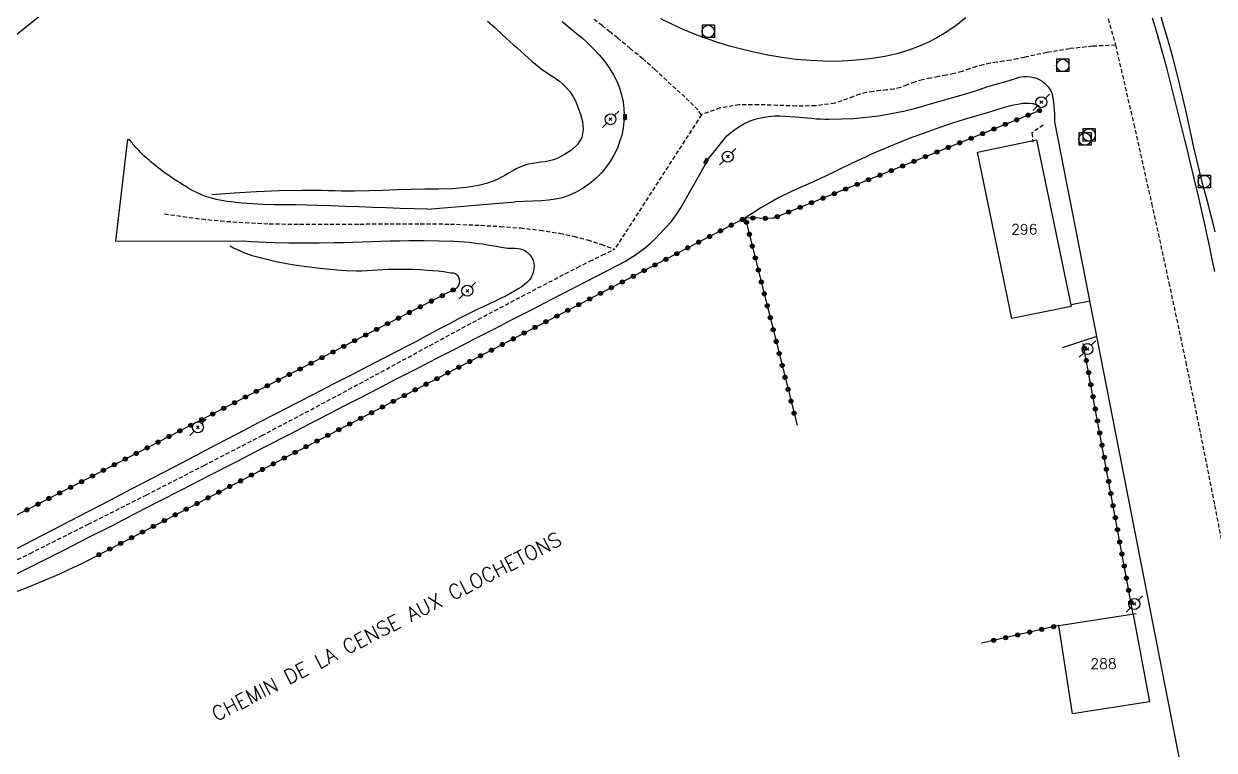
# Model space of a CAD drawing. Header units: millimetres. Extents: x 164999 to 166000, y 157004 to 158000.
# Drawn here: x 165744.5 to 165889.7, y 157436.3 to 157524.9 of the extents above; entities that cross this region are included whole.
import ezdxf
from ezdxf.enums import TextEntityAlignment as Align

# ---------------------------------------------------------------- set-up
doc = ezdxf.new("R2010")
doc.units = ezdxf.units.MM
doc.linetypes.add('DASHED', pattern=[0.75, 0.5, -0.25])
doc.layers.get('0').update_dxf_attribs({"linetype": 'CONTINUOUS'})
for name, color, linetype in [('W0001', 6, 'DASHED'), ('W0004', 5, 'CONTINUOUS'), ('W0008', 7, 'CONTINUOUS'), ('W0014', 7, 'CONTINUOUS'), ('W0017', 7, 'CONTINUOUS'), ('W0101', 7, 'CONTINUOUS'), ('W0112', 1, 'DASHED'), ('W0211', 2, 'CONTINUOUS'), ('W0322', 7, 'CONTINUOUS'), ('W0323', 7, 'CONTINUOUS'), ('W0401', 7, 'CONTINUOUS'), ('W0420', 7, 'CONTINUOUS'), ('W0473', 7, 'CONTINUOUS'), ('W0989', 7, 'CONTINUOUS'), ('W0991', 7, 'CONTINUOUS')]:
    doc.layers.add(name, color=color, linetype=linetype)
doc.styles.get("Standard").update_dxf_attribs({"font": 'romans.shx', "width": 0.85})

# ---------------------------------------------------------------- blocks, each defined once
blk = doc.blocks.new('T420')
for p, q in [((0.75, 0.75), (-0.75, 0.75)), ((-0.75, 0.75), (-0.75, -0.75)), ((0.75, 0.75), (0.75, -0.75)), ((0.75, -0.75), (-0.75, -0.75))]:
    blk.add_line(p, q)
blk.add_ellipse((0, 0), major_axis=(-0.53, 0.53), ratio=1, start_param=3.926991, end_param=10.210176)
blk = doc.blocks.new('T473')
for p, q in [((-0.166667, 0.166667), (0.166667, -0.166667)), ((-0.166667, -0.166667), (0.166667, 0.166667)), ((0.500001, 0.500001), (1.000002, 1.000002)), ((-1.000002, -1.000002), (-0.500001, -0.500001))]:
    blk.add_line(p, q)
blk.add_ellipse((0, 0), major_axis=(0.471405, 0.471405), ratio=1, start_param=5.4977871438, end_param=11.780972451)
blk = doc.blocks.new('T401')
for p, q in [((-0.3, 0.3), (0, 0.3)), ((-0.3, -0.25), (-0.3, 0.3)), ((-0.3, 0.15), (0, 0.15)), ((-0.3, 0), (0, 0)), ((0, 0.3), (0, -0.25)), ((-0.3, -0.15), (0, -0.15)), ((-0.3, -0.25), (-0.3, -0.3)), ((-0.3, -0.3), (0, -0.3)), ((0, -0.3), (0, -0.25))]:
    blk.add_line(p, q)
blk = doc.blocks.new('t323o')
at = {"color": 0, "linetype": 'Continuous'}
for radius in [0.25, 0.15]:
    blk.add_circle((0, 0), radius, dxfattribs=at)
blk = doc.blocks.new('t322o')
at = {"color": 0, "linetype": 'Continuous'}
for radius in [0.25, 0.15]:
    blk.add_circle((0, 0), radius, dxfattribs=at)

msp = doc.modelspace()

# ---------------------------------------------------------------- linework, layer by layer
at = {"layer": 'W0001'}
for points in [[(165856.49, 157580.44), (165860.16, 157572.06), (165863.65, 157563.62), (165866.98, 157555.1), (165870.13, 157546.52), (165872.19, 157540.53), (165874.14, 157534.5), (165875.96, 157528.42), (165877.65, 157522.32)], [(165827.15, 157513.83), (165826.69, 157514.41), (165826.19, 157514.97), (165825.66, 157515.49), (165825.11, 157516), (165824.56, 157516.49), (165824.01, 157516.98), (165823.46, 157517.48), (165822.92, 157517.99), (165821.48, 157519.35), (165819.99, 157520.65), (165818.46, 157521.91), (165816.94, 157523.17), (165815.99, 157523.94), (165815.02, 157524.7), (165814.05, 157525.46)], [(165877.65, 157522.32), (165874.85, 157522.18), (165872.05, 157521.89), (165869.28, 157521.43), (165866.54, 157520.83), (165865.71, 157520.64), (165864.87, 157520.49), (165864.03, 157520.37), (165863.19, 157520.24), (165862.35, 157520.11), (165861.51, 157519.93), (165860.68, 157519.71), (165859.88, 157519.42), (165858.94, 157519.1), (165857.98, 157518.85), (165857.02, 157518.65), (165856.05, 157518.48), (165855.07, 157518.31), (165854.11, 157518.1), (165853.15, 157517.82), (165852.23, 157517.46), (165851.43, 157517.16), (165850.61, 157516.97), (165849.78, 157516.85), (165848.95, 157516.77), (165848.11, 157516.68), (165847.28, 157516.55), (165846.46, 157516.35), (165845.67, 157516.04), (165843.41, 157515.24), (165841.06, 157514.91), (165838.71, 157514.88), (165836.42, 157514.97), (165834.11, 157515.06), (165831.76, 157515.02), (165829.4, 157514.66), (165827.15, 157513.83)], [(165877.65, 157522.32), (165879.89, 157512.67), (165882.06, 157503.02), (165884.17, 157493.34), (165886.22, 157483.66), (165888.01, 157474.91), (165889.75, 157466.16), (165891.42, 157457.39), (165893.04, 157448.61)], [(165827.15, 157513.83), (165816.55, 157497.42)], [(165761.66, 157501.75), (165763.93, 157501.4), (165766.2, 157501.11), (165768.48, 157500.88), (165770.76, 157500.71), (165774.44, 157500.53), (165778.13, 157500.46), (165781.81, 157500.46), (165785.49, 157500.49), (165789.17, 157500.54), (165792.85, 157500.54), (165796.53, 157500.49), (165800.21, 157500.34), (165802.63, 157500.19), (165805.06, 157500.02), (165807.48, 157499.76), (165809.88, 157499.37), (165811.58, 157499), (165813.26, 157498.55), (165814.92, 157498.02), (165816.55, 157497.42)], [(165741.71, 157458.55), (165745.26, 157460.31), (165752.35, 157463.86), (165759.42, 157467.43), (165766.48, 157471.04), (165773.52, 157474.68), (165778.16, 157477.13), (165782.79, 157479.59), (165787.4, 157482.08), (165792.01, 157484.58), (165796.62, 157487.08), (165801.24, 157489.56), (165805.88, 157492.01), (165810.53, 157494.43), (165812.03, 157495.2), (165813.53, 157495.95), (165815.04, 157496.69), (165816.55, 157497.42)]]:
    msp.add_lwpolyline(points, dxfattribs=at)
at = {"layer": 'W0004'}
msp.add_lwpolyline([(165889.83, 157499.53), (165889.57, 157500.58), (165889.3, 157501.61), (165889.02, 157502.65), (165888.74, 157503.69), (165888.46, 157504.72), (165888.19, 157505.76), (165887.93, 157506.8), (165887.57, 157508.32), (165887.23, 157509.84), (165886.89, 157511.36), (165886.56, 157512.88), (165886.23, 157514.4), (165885.88, 157515.92), (165885.52, 157517.44), (165885.14, 157518.95), (165884.63, 157520.85), (165884.11, 157522.74), (165883.57, 157524.63), (165883.01, 157526.52)], dxfattribs=at)
at = {"layer": 'W0008'}
for points in [[(165859.39, 157525.65), (165858.2, 157524.72), (165856.96, 157523.86), (165855.88, 157523.22), (165854.77, 157522.65), (165853.63, 157522.14), (165852.45, 157521.71), (165851, 157521.28), (165849.52, 157520.95), (165848.03, 157520.7), (165846.53, 157520.52), (165845.01, 157520.39), (165843.5, 157520.34), (165841.98, 157520.36), (165840.46, 157520.43), (165838.72, 157520.59), (165836.97, 157520.82), (165835.24, 157521.12), (165833.52, 157521.47), (165832.05, 157521.82), (165830.59, 157522.21), (165829.15, 157522.65), (165827.71, 157523.14), (165826.3, 157523.67), (165824.91, 157524.25), (165823.54, 157524.87), (165822.19, 157525.55)], [(165889.76, 157494.69), (165889.45, 157496.18), (165889.15, 157497.66), (165888.84, 157499.15), (165888.51, 157500.63), (165888.23, 157501.9), (165887.94, 157503.17), (165887.65, 157504.43), (165887.35, 157505.7), (165887.05, 157506.96), (165886.74, 157508.22), (165886.43, 157509.49), (165886.12, 157510.75), (165885.76, 157512.22), (165885.39, 157513.68), (165885.03, 157515.15), (165884.66, 157516.62), (165884.28, 157518.08), (165883.9, 157519.54), (165883.5, 157521), (165883.1, 157522.46), (165882.65, 157524.04), (165882.18, 157525.62)], [(165810.16, 157525.21), (165810.64, 157524.8), (165811.13, 157524.4), (165811.62, 157524), (165812.11, 157523.6), (165812.6, 157523.2), (165813.07, 157522.78), (165813.54, 157522.34), (165813.98, 157521.89), (165814.66, 157521.15), (165815.31, 157520.38), (165815.91, 157519.57), (165816.43, 157518.7), (165816.82, 157517.92), (165817.14, 157517.1), (165817.4, 157516.27), (165817.59, 157515.41), (165817.69, 157514.61), (165817.73, 157513.81), (165817.7, 157513), (165817.6, 157512.21), (165817.42, 157511.35), (165817.17, 157510.51), (165816.85, 157509.69), (165816.47, 157508.9), (165816.01, 157508.14), (165815.5, 157507.41), (165814.93, 157506.72), (165814.3, 157506.09), (165813.54, 157505.45), (165812.74, 157504.88), (165811.88, 157504.38), (165810.98, 157503.97), (165810.16, 157503.7), (165809.33, 157503.52), (165808.48, 157503.4), (165807.63, 157503.34), (165804.41, 157503.21)], [(165859.79, 157516.49), (165860.94, 157516.89), (165862.1, 157517.26), (165863.26, 157517.6), (165864.43, 157517.94), (165864.93, 157518.1), (165865.44, 157518.27), (165865.95, 157518.41), (165866.48, 157518.49)], [(165866.48, 157518.49), (165866.9, 157518.49), (165867.31, 157518.45), (165867.71, 157518.37), (165868.1, 157518.24), (165868.42, 157518.09), (165868.72, 157517.91), (165868.99, 157517.69), (165869.24, 157517.45), (165869.44, 157517.23), (165869.61, 157516.99), (165869.75, 157516.73), (165869.87, 157516.46), (165869.99, 157516.08), (165870.06, 157515.69), (165870.1, 157515.3), (165870.14, 157514.91), (165870.19, 157514.43), (165870.22, 157513.94), (165870.23, 157513.46), (165870.23, 157512.98)], [(165854.79, 157515.08), (165859.79, 157516.49)], [(165808.83, 157491.28), (165817.11, 157495.57), (165817.79, 157495.94), (165818.45, 157496.32), (165819.1, 157496.73), (165819.72, 157497.17), (165820.33, 157497.65), (165820.92, 157498.16), (165821.49, 157498.7), (165822.04, 157499.25), (165822.74, 157500.01), (165823.44, 157500.78), (165824.08, 157501.6), (165824.65, 157502.48), (165828, 157508.44), (165830.23, 157511.24), (165830.89, 157511.78), (165831.59, 157512.28), (165832.33, 157512.71), (165833.11, 157513.07), (165833.84, 157513.32), (165834.58, 157513.5), (165835.33, 157513.62), (165836.08, 157513.7), (165836.71, 157513.71), (165837.33, 157513.67), (165837.95, 157513.61), (165838.57, 157513.56), (165839.08, 157513.53), (165839.6, 157513.49), (165840.12, 157513.44), (165840.63, 157513.4), (165841.15, 157513.35), (165841.67, 157513.32), (165842.19, 157513.3), (165842.7, 157513.29), (165844.22, 157513.32), (165845.73, 157513.39), (165847.24, 157513.52), (165848.75, 157513.71), (165850.28, 157513.97), (165851.8, 157514.28), (165853.3, 157514.65), (165854.79, 157515.08)], [(165757.15, 157510.85), (165755.69, 157498.4), (165771.3, 157498.43)], [(165793.73, 157502.29), (165792.05, 157502.35), (165790.38, 157502.41), (165788.7, 157502.47), (165787.03, 157502.53), (165785.35, 157502.59), (165783.68, 157502.65), (165782, 157502.71), (165780.33, 157502.77), (165779, 157502.81), (165777.68, 157502.83), (165776.35, 157502.84), (165775.03, 157502.85), (165773.7, 157502.88), (165772.38, 157502.94), (165771.05, 157503.04), (165769.73, 157503.2), (165769.29, 157503.26), (165768.85, 157503.33), (165768.41, 157503.41), (165767.97, 157503.5), (165767.54, 157503.61), (165767.11, 157503.73), (165766.68, 157503.87), (165766.26, 157504.02), (165765.74, 157504.25), (165765.23, 157504.5), (165764.73, 157504.77), (165764.24, 157505.06), (165763.76, 157505.36), (165763.28, 157505.67), (165762.81, 157505.98), (165762.34, 157506.29), (165762.04, 157506.5), (165761.75, 157506.71), (165761.45, 157506.92), (165761.16, 157507.14), (165760.88, 157507.36), (165760.59, 157507.59), (165760.31, 157507.82), (165760.04, 157508.05), (165759.81, 157508.24), (165759.59, 157508.44), (165759.37, 157508.63), (165759.15, 157508.83), (165758.94, 157509.04), (165758.73, 157509.24), (165758.52, 157509.45), (165758.31, 157509.66), (165758.19, 157509.79), (165758.07, 157509.93), (165757.96, 157510.07), (165757.85, 157510.21), (165757.74, 157510.35), (165757.62, 157510.48), (165757.49, 157510.61), (165757.35, 157510.73), (165757.33, 157510.75), (165757.3, 157510.77), (165757.28, 157510.78), (165757.25, 157510.8), (165757.23, 157510.81), (165757.2, 157510.82), (165757.17, 157510.83), (165757.15, 157510.85)], [(165793.73, 157502.29), (165804.41, 157503.21)], [(165771.3, 157498.43), (165772.22, 157498.36), (165773.14, 157498.31), (165774.07, 157498.27), (165774.99, 157498.24), (165776.83, 157498.21), (165778.67, 157498.2), (165780.52, 157498.21), (165782.36, 157498.23), (165783.5, 157498.25), (165784.64, 157498.28), (165785.78, 157498.32), (165786.91, 157498.36), (165788.05, 157498.41), (165789.19, 157498.44), (165790.33, 157498.46), (165791.47, 157498.47), (165793.31, 157498.47), (165795.14, 157498.45), (165796.98, 157498.39), (165798.82, 157498.27), (165799.38, 157498.21), (165799.93, 157498.14), (165800.49, 157498.06), (165801.04, 157497.97), (165801.6, 157497.87), (165802.15, 157497.78), (165802.7, 157497.69), (165803.26, 157497.6), (165803.55, 157497.57), (165803.84, 157497.56), (165804.13, 157497.56), (165804.42, 157497.55), (165804.73, 157497.53), (165805.03, 157497.48), (165805.32, 157497.4), (165805.6, 157497.27), (165805.93, 157497.04), (165806.21, 157496.75), (165806.44, 157496.41), (165806.61, 157496.05), (165806.7, 157495.73), (165806.74, 157495.4), (165806.72, 157495.06), (165806.67, 157494.74), (165806.6, 157494.45), (165806.48, 157494.17), (165806.34, 157493.91), (165806.16, 157493.67), (165805.86, 157493.35), (165805.51, 157493.06), (165805.15, 157492.81), (165804.79, 157492.57), (165804.28, 157492.26), (165803.77, 157491.98), (165803.24, 157491.71), (165802.72, 157491.44), (165802.33, 157491.25), (165801.94, 157491.06), (165801.54, 157490.88), (165801.14, 157490.69), (165800.75, 157490.51), (165800.35, 157490.33), (165799.95, 157490.14), (165799.56, 157489.95), (165798.5, 157489.42), (165797.45, 157488.87), (165796.4, 157488.32), (165795.35, 157487.77), (165794.3, 157487.21), (165793.26, 157486.66), (165792.21, 157486.1), (165791.16, 157485.55), (165788.91, 157484.38), (165786.66, 157483.22), (165784.41, 157482.06), (165782.16, 157480.9), (165779.91, 157479.74), (165777.66, 157478.58), (165775.41, 157477.42), (165773.16, 157476.26), (165770.56, 157474.9), (165767.97, 157473.55), (165765.37, 157472.19), (165762.78, 157470.83), (165760.19, 157469.48), (165757.59, 157468.13), (165754.99, 157466.78), (165752.39, 157465.44), (165747.92, 157463.12), (165743.44, 157460.79)], [(165743.58, 157457.82), (165746.51, 157459.29), (165749.44, 157460.76), (165752.36, 157462.23), (165755.22, 157463.69), (165758.09, 157465.16), (165760.94, 157466.63), (165763.8, 157468.1), (165767.11, 157469.8), (165770.41, 157471.5), (165773.71, 157473.21), (165777.01, 157474.91), (165778.65, 157475.76), (165780.29, 157476.6), (165781.93, 157477.45), (165783.57, 157478.3), (165785.21, 157479.14), (165786.85, 157479.99), (165788.49, 157480.84), (165790.13, 157481.68), (165792.47, 157482.88), (165794.8, 157484.08), (165797.14, 157485.28), (165799.48, 157486.48), (165801.82, 157487.67), (165804.16, 157488.87), (165806.49, 157490.07), (165808.83, 157491.28)]]:
    msp.add_lwpolyline(points, dxfattribs=at)
at = {"layer": 'W0014'}
msp.add_lwpolyline([(165870.23, 157512.98), (165889.68, 157413.43)], dxfattribs=at)
at = {"layer": 'W0017'}
for points in [[(165874.52, 157491.09), (165872.24, 157490.63)], [(165875.38, 157486.77), (165871.15, 157485.38)]]:
    msp.add_lwpolyline(points, dxfattribs=at)
at = {"layer": 'W0101'}
msp.add_lwpolyline([(165761.84, 157538.35), (165732.23, 157514.45), (165719.2, 157530.6), (165713.31, 157525.85), (165708.03, 157532.38), (165704.73, 157529.72), (165700.53, 157534.93), (165703.85, 157537.61), (165697.48, 157545.51), (165703.27, 157550.18), (165692.17, 157563.93), (165721.84, 157587.89)], close=True, dxfattribs=at)
for points in [[(165860.81, 157509.26), (165868.03, 157510.76)], [(165868.03, 157510.76), (165872.25, 157490.45)], [(165872.25, 157490.45), (165865.03, 157488.95), (165860.81, 157509.26)], [(165870.74, 157451.52), (165880.16, 157452.96)], [(165879.8, 157452.86), (165881.81, 157442.18)], [(165881.81, 157442.18), (165872.39, 157440.74), (165870.74, 157451.52)]]:
    msp.add_lwpolyline(points, dxfattribs=at)
at = {"layer": 'W0112'}
msp.add_lwpolyline([(165868.85, 157512.57), (165867.45, 157511.61), (165867.59, 157510.48)], dxfattribs=at)
at = {"layer": 'W0211'}
for points in [[(165801.05, 157525.23), (165801.98, 157524.43), (165802.88, 157523.59), (165803.79, 157522.77), (165804.24, 157522.38), (165804.68, 157521.98), (165805.13, 157521.58), (165805.57, 157521.17), (165806.02, 157520.77), (165806.47, 157520.38), (165806.92, 157519.99), (165807.38, 157519.61), (165807.78, 157519.31), (165808.19, 157519.03), (165808.6, 157518.76), (165809.02, 157518.5), (165809.43, 157518.22), (165809.84, 157517.92), (165810.22, 157517.6), (165810.58, 157517.25), (165811.05, 157516.69), (165811.46, 157516.09), (165811.81, 157515.45), (165812.09, 157514.77), (165812.39, 157513.92), (165812.65, 157513.01), (165812.74, 157512.03), (165812.54, 157511.06), (165812.02, 157510.18), (165811.28, 157509.49), (165810.46, 157508.97), (165809.62, 157508.53), (165809.12, 157508.33), (165808.61, 157508.19), (165808.09, 157508.09), (165807.57, 157508.03), (165807.05, 157507.97), (165806.53, 157507.9), (165806.01, 157507.8), (165805.51, 157507.65), (165805.01, 157507.45), (165804.54, 157507.22), (165804.07, 157506.96), (165803.61, 157506.69), (165803.16, 157506.42), (165802.69, 157506.16), (165802.22, 157505.92), (165801.73, 157505.72), (165800.92, 157505.46), (165800.1, 157505.24), (165799.28, 157505.08), (165798.44, 157504.95), (165796.77, 157504.79), (165795.09, 157504.74), (165793.41, 157504.73), (165791.73, 157504.7), (165790.01, 157504.65), (165788.29, 157504.59), (165786.56, 157504.54), (165784.84, 157504.51), (165784.03, 157504.51), (165783.22, 157504.52), (165782.41, 157504.54), (165781.6, 157504.56), (165780.79, 157504.58), (165779.98, 157504.6), (165779.17, 157504.6), (165778.36, 157504.6), (165775.62, 157504.53), (165772.88, 157504.42), (165770.14, 157504.26), (165767.41, 157504.07)], [(165868.39, 157514.85), (165868.29, 157514.91), (165868.18, 157514.96), (165868.08, 157515.01), (165867.97, 157515.06), (165867.86, 157515.1), (165867.75, 157515.13), (165867.64, 157515.16), (165867.52, 157515.18), (165867.13, 157515.22), (165866.73, 157515.22), (165866.33, 157515.19), (165865.94, 157515.14), (165865.01, 157514.96), (165864.09, 157514.71), (165863.18, 157514.43), (165862.28, 157514.16), (165860.73, 157513.71), (165859.18, 157513.25), (165857.64, 157512.77), (165856.11, 157512.25), (165854.3, 157511.6), (165852.5, 157510.92), (165850.71, 157510.21), (165848.93, 157509.46), (165847.99, 157509.05), (165847.06, 157508.63), (165846.13, 157508.2), (165845.21, 157507.75), (165844.29, 157507.31), (165843.37, 157506.86), (165842.44, 157506.42), (165841.52, 157505.98), (165840.87, 157505.69), (165840.23, 157505.4), (165839.58, 157505.12), (165838.94, 157504.83), (165838.3, 157504.54), (165837.66, 157504.24), (165837.02, 157503.93), (165836.39, 157503.61), (165835.4, 157503.06), (165834.41, 157502.48), (165833.45, 157501.88), (165832.5, 157501.24)], [(165769.65, 157497.82), (165770.08, 157497.59), (165770.51, 157497.37), (165770.95, 157497.17), (165771.4, 157496.99), (165772.36, 157496.67), (165773.33, 157496.4), (165774.31, 157496.16), (165775.29, 157495.94), (165776.53, 157495.7), (165777.77, 157495.49), (165779.01, 157495.32), (165780.26, 157495.16), (165781.46, 157495.03), (165782.66, 157494.92), (165783.86, 157494.84), (165785.06, 157494.8), (165785.71, 157494.8), (165786.36, 157494.81), (165787, 157494.85), (165787.65, 157494.89), (165788.29, 157494.93), (165788.94, 157494.97), (165789.59, 157494.99), (165790.23, 157495), (165791.1, 157494.99), (165791.96, 157494.97), (165792.82, 157494.93), (165793.68, 157494.88), (165794.35, 157494.84), (165795.02, 157494.79), (165795.69, 157494.72), (165796.36, 157494.6), (165796.62, 157494.56), (165796.91, 157494.53), (165797.21, 157494.42), (165797.44, 157494.2), (165797.6, 157493.81), (165797.62, 157493.4), (165797.51, 157493.01), (165797.27, 157492.67)], [(165735.48, 157453.34), (165736.21, 157453.48), (165736.93, 157453.65), (165737.66, 157453.82), (165738.38, 157454.01), (165739.75, 157454.4), (165741.12, 157454.82), (165742.48, 157455.26), (165743.83, 157455.74), (165745.11, 157456.23), (165746.37, 157456.74), (165747.63, 157457.28), (165748.88, 157457.83), (165749.74, 157458.23), (165750.61, 157458.63), (165751.47, 157459.04), (165752.32, 157459.46)]]:
    msp.add_lwpolyline(points, dxfattribs=at)
at = {"layer": 'W0322'}
for points in [[(165752.32, 157459.46), (165832.5, 157501.24)], [(165797.27, 157492.67), (165728.33, 157457.09), (165716.66, 157471.94)]]:
    msp.add_lwpolyline(points, dxfattribs=at)
at = {"layer": 'W0323'}
for points in [[(165868.63, 157514.44), (165835.86, 157501.18), (165832.5, 157501.24), (165838.81, 157475.97)], [(165879.8, 157452.86), (165873.73, 157485.91)], [(165870.74, 157451.52), (165861.33, 157449.35)]]:
    msp.add_lwpolyline(points, dxfattribs=at)

# ---------------------------------------------------------------- block references
at = {"layer": 'W0322'}
for p, rotation in [((165830.8, 157500.36), 27.52467169715051), ((165832.13, 157501.05), 27.52467169715051), ((165828.14, 157498.97), 27.52467169715051), ((165829.47, 157499.67), 27.52467169715051), ((165825.48, 157497.59), 27.52467169715051), ((165826.81, 157498.28), 27.52467169715051), ((165822.82, 157496.2), 27.52467169715051), ((165824.15, 157496.89), 27.52467169715051), ((165820.16, 157494.81), 27.52467169715051), ((165821.49, 157495.51), 27.52467169715051), ((165817.5, 157493.43), 27.52467169715051), ((165818.83, 157494.12), 27.52467169715051), ((165795.53, 157491.76), 207.2966296204677), ((165796.86, 157492.45), 207.2966296204677), ((165814.84, 157492.04), 27.52467169715051), ((165816.17, 157492.73), 27.52467169715051), ((165792.86, 157490.39), 207.2966296204677), ((165794.19, 157491.08), 207.2966296204677), ((165812.18, 157490.65), 27.52467169715051), ((165813.51, 157491.35), 27.52467169715051), ((165790.19, 157489.01), 207.2966296204677), ((165791.53, 157489.7), 207.2966296204677), ((165809.52, 157489.27), 27.52467169715051), ((165810.85, 157489.96), 27.52467169715051), ((165787.53, 157487.64), 207.2966296204677), ((165788.86, 157488.33), 207.2966296204677), ((165806.86, 157487.88), 27.52467169715051), ((165808.19, 157488.57), 27.52467169715051), ((165784.86, 157486.26), 207.2966296204677), ((165786.19, 157486.95), 207.2966296204677), ((165804.2, 157486.49), 27.52467169715051), ((165805.53, 157487.19), 27.52467169715051), ((165782.2, 157484.89), 207.2966296204677), ((165783.53, 157485.57), 207.2966296204677), ((165800.21, 157484.42), 27.52467169715051), ((165801.54, 157485.11), 27.52467169715051), ((165802.87, 157485.8), 27.52467169715051), ((165779.53, 157483.51), 207.2966296204677), ((165780.86, 157484.2), 207.2966296204677), ((165797.55, 157483.03), 27.52467169715051), ((165798.88, 157483.72), 27.52467169715051), ((165776.86, 157482.13), 207.2966296204677), ((165778.2, 157482.82), 207.2966296204677), ((165794.89, 157481.64), 27.52467169715051), ((165796.22, 157482.34), 27.52467169715051), ((165772.86, 157480.07), 207.2966296204677), ((165774.2, 157480.76), 207.2966296204677), ((165775.53, 157481.45), 207.2966296204677), ((165792.23, 157480.26), 27.52467169715051), ((165793.56, 157480.95), 27.52467169715051), ((165770.2, 157478.69), 207.2966296204677), ((165771.53, 157479.38), 207.2966296204677), ((165789.57, 157478.87), 27.52467169715051), ((165790.9, 157479.56), 27.52467169715051), ((165767.53, 157477.32), 207.2966296204677), ((165768.87, 157478.01), 207.2966296204677), ((165786.91, 157477.48), 27.52467169715051), ((165788.24, 157478.18), 27.52467169715051), ((165764.87, 157475.94), 207.2966296204677), ((165766.2, 157476.63), 207.2966296204677), ((165784.25, 157476.1), 27.52467169715051), ((165785.58, 157476.79), 27.52467169715051), ((165762.2, 157474.57), 207.2966296204677), ((165763.53, 157475.26), 207.2966296204677), ((165781.58, 157474.71), 27.52467169715051), ((165782.92, 157475.4), 27.52467169715051), ((165759.54, 157473.19), 207.2966296204677), ((165760.87, 157473.88), 207.2966296204677), ((165778.92, 157473.32), 27.52467169715051), ((165780.25, 157474.02), 27.52467169715051), ((165756.87, 157471.82), 207.2966296204677), ((165758.2, 157472.5), 207.2966296204677), ((165776.26, 157471.94), 27.52467169715051), ((165777.59, 157472.63), 27.52467169715051), ((165754.2, 157470.44), 207.2966296204677), ((165755.54, 157471.13), 207.2966296204677), ((165772.27, 157469.86), 27.52467169715051), ((165773.6, 157470.55), 27.52467169715051), ((165774.93, 157471.24), 27.52467169715051), ((165751.54, 157469.06), 207.2966296204677), ((165752.87, 157469.75), 207.2966296204677), ((165769.61, 157468.47), 27.52467169715051), ((165770.94, 157469.16), 27.52467169715051), ((165747.54, 157467), 207.2966296204677), ((165748.87, 157467.69), 207.2966296204677), ((165750.2, 157468.38), 207.2966296204677), ((165766.95, 157467.09), 27.52467169715051), ((165768.28, 157467.78), 27.52467169715051), ((165744.87, 157465.62), 207.2966296204677), ((165746.21, 157466.31), 207.2966296204677), ((165764.29, 157465.7), 27.52467169715051), ((165765.62, 157466.39), 27.52467169715051), ((165761.63, 157464.31), 27.52467169715051), ((165762.96, 157465.01), 27.52467169715051), ((165758.97, 157462.93), 27.52467169715051), ((165760.3, 157463.62), 27.52467169715051), ((165756.31, 157461.54), 27.52467169715051), ((165757.64, 157462.23), 27.52467169715051), ((165753.65, 157460.15), 27.52467169715051), ((165754.98, 157460.85), 27.52467169715051)]:
    msp.add_blockref('t322o', p, dxfattribs=dict(at, rotation=rotation))
at = {"layer": 'W0323'}
for p, rotation in [((165867, 157513.78), 202.0319347945616), ((165868.39, 157514.34), 202.0319347945616), ((165862.83, 157512.09), 202.0319347945616), ((165864.22, 157512.65), 202.0319347945616), ((165865.61, 157513.21), 202.0319347945616), ((165860.05, 157510.96), 202.0319347945616), ((165861.44, 157511.53), 202.0319347945616), ((165855.87, 157509.28), 202.0319347945616), ((165857.26, 157509.84), 202.0319347945616), ((165858.65, 157510.4), 202.0319347945616), ((165853.09, 157508.15), 202.0319347945616), ((165854.48, 157508.71), 202.0319347945616), ((165848.92, 157506.46), 202.0319347945616), ((165850.31, 157507.02), 202.0319347945616), ((165851.7, 157507.59), 202.0319347945616), ((165844.75, 157504.77), 202.0319347945616), ((165846.14, 157505.34), 202.0319347945616), ((165847.53, 157505.9), 202.0319347945616), ((165841.97, 157503.65), 202.0319347945616), ((165843.36, 157504.21), 202.0319347945616), ((165837.8, 157501.96), 202.0319347945616), ((165839.19, 157502.52), 202.0319347945616), ((165840.58, 157503.09), 202.0319347945616), ((165832.64, 157500.71), 284.0057149221068), ((165833.45, 157501.22), 178.8399104883594), ((165834.95, 157501.19), 178.8399104883594), ((165836.41, 157501.4), 202.0319347945616), ((165833, 157499.25), 284.0057149221068), ((165833.36, 157497.8), 284.0057149221068), ((165833.72, 157496.34), 284.0057149221068), ((165834.09, 157494.89), 284.0057149221068), ((165834.45, 157493.43), 284.0057149221068), ((165834.81, 157491.98), 284.0057149221068), ((165835.18, 157490.52), 284.0057149221068), ((165835.54, 157489.07), 284.0057149221068), ((165835.9, 157487.61), 284.0057149221068), ((165836.27, 157486.16), 284.0057149221068), ((165836.63, 157484.7), 284.0057149221068), ((165873.84, 157485.32), 100.406410829737), ((165836.99, 157483.24), 284.0057149221068), ((165874.11, 157483.84), 100.406410829737), ((165837.35, 157481.79), 284.0057149221068), ((165874.38, 157482.37), 100.406410829737), ((165837.72, 157480.33), 284.0057149221068), ((165874.65, 157480.89), 100.406410829737), ((165838.08, 157478.88), 284.0057149221068), ((165874.92, 157479.42), 100.406410829737), ((165838.44, 157477.42), 284.0057149221068), ((165875.19, 157477.94), 100.406410829737), ((165875.46, 157476.47), 100.406410829737), ((165875.73, 157474.99), 100.406410829737), ((165876.01, 157473.51), 100.406410829737), ((165876.28, 157472.04), 100.406410829737), ((165876.55, 157470.56), 100.406410829737), ((165876.82, 157469.09), 100.406410829737), ((165877.09, 157467.61), 100.406410829737), ((165877.36, 157466.14), 100.406410829737), ((165877.63, 157464.66), 100.406410829737), ((165877.9, 157463.19), 100.406410829737), ((165878.17, 157461.71), 100.406410829737), ((165878.44, 157460.24), 100.406410829737), ((165878.72, 157458.76), 100.406410829737), ((165878.99, 157457.29), 100.406410829737), ((165879.26, 157455.81), 100.406410829737), ((165879.53, 157454.34), 100.406410829737), ((165868.64, 157451.04), 192.9739894017889), ((165870.1, 157451.37), 192.9739894017889), ((165862.79, 157449.69), 192.9739894017889), ((165864.25, 157450.03), 192.9739894017889), ((165865.71, 157450.36), 192.9739894017889), ((165867.18, 157450.7), 192.9739894017889)]:
    msp.add_blockref('t323o', p, dxfattribs=dict(at, rotation=rotation))
at = {"layer": 'W0401'}
msp.add_blockref('T401', (165817.97, 157513.54), dxfattribs=at)
at = {"layer": 'W0401', "rotation": 153.1851504228155}
msp.add_blockref('T401', (165827.58, 157508.22), dxfattribs=at)
at = {"layer": 'W0420'}
for p in [(165827.98, 157524), (165871.22, 157519.85), (165873.93, 157510.86), (165874.44, 157511.36), (165888.49, 157505.68)]:
    msp.add_blockref('T420', p, dxfattribs=at)
at = {"layer": 'W0473'}
for p in [(165868.61, 157515.36), (165816.06, 157513.28), (165830.36, 157508.72), (165798.6, 157492.36), (165874.24, 157485.24), (165765.73, 157475.69), (165879.95, 157454.14)]:
    msp.add_blockref('T473', p, dxfattribs=at)

# ---------------------------------------------------------------- texts
at = {"layer": 'W0989'}
msp.add_text('CHEMIN DE LA CENSE AUX CLOCHETONS', height=1.75, rotation=27.1458, dxfattribs=at).set_placement((165788.73, 157451.38), align=Align.MIDDLE_CENTER)
at = {"layer": 'W0991'}
for s, p in [('296', (165866.53, 157499.85)), ('288', (165876.19, 157446.85))]:
    msp.add_text(s, height=1.25, dxfattribs=at).set_placement(p, align=Align.MIDDLE_CENTER)

doc.saveas('drawing.dxf')
